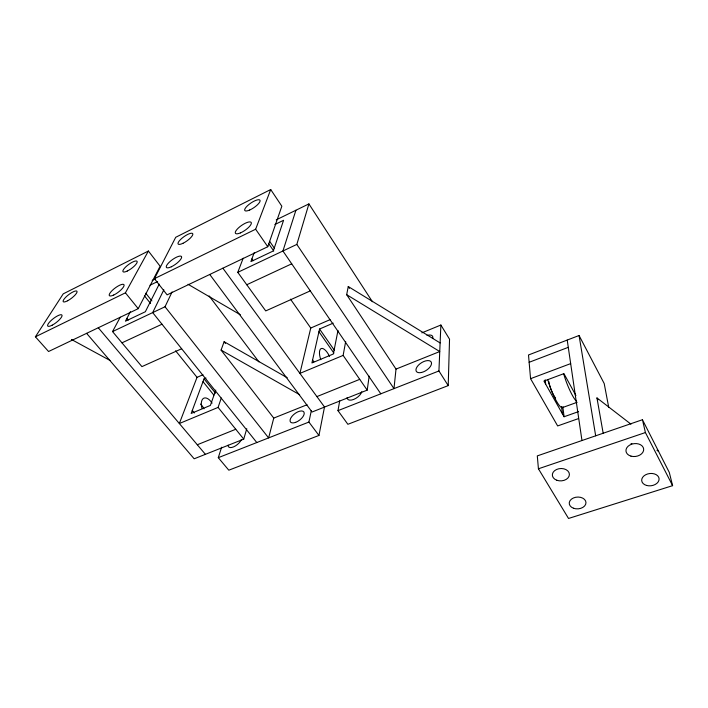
<?xml version="1.0" encoding="UTF-8"?>
<svg xmlns="http://www.w3.org/2000/svg" width="708" height="708" viewBox="0 0 708 708"><rect width="100%" height="100%" fill="white"/><g stroke="black" fill="none" stroke-linecap="round" stroke-linejoin="round"><path stroke-width="1.06" d="M339.698 400.878L337.981 410.64L347.876 424.296L448.217 385.612L449.536 339.167L440.872 325.025L421.826 332.866M448.217 385.612L438.933 370.965L440.872 325.025M440.119 342.946L348.256 286.545L346.672 294.687L396.011 369.089L393.984 388.63L296.829 244.419L308.909 203.904L372.417 301.741M209.745 274.474L312.06 412.012L367.204 390.126L369.169 376.16M367.204 390.126L343.132 355.407L345.681 341.486M221.622 447.191L218.294 457.678L228.799 470.192L318.954 435.438L324.609 406.481M337.99 330.468L333.353 353.991L311.918 362.956L319.565 329.025L333.202 323.14M318.954 435.438L308.909 422.065L311.325 410.64M290.475 299.157L310.759 328.034L299.909 373.39L343.132 355.407M287.227 377.736L224.126 341.716L221.082 350.106L273.757 418.092L268.615 437.907L165.026 306.759L172.071 291.935M86.597 333.335L194.169 458.793L243.738 439.119L246.773 428.703M295.909 210.249L282.926 250.995L380.824 393.807M202.966 374.771L197.028 377.346L179.345 423.526L218.091 407.41L221.277 398.011M267.783 246.729L281.846 206.223L270.713 189.532L175.726 237.286L154.433 278.66L167.106 294.855L267.783 246.729L255.641 229.224L270.713 189.532M215.772 390.09L210.4 405.41L191.169 413.454L204.037 378.877L205.984 378.045M254.172 252.703L250.915 261.597L273.297 250.968L283.581 220.285L274.863 224.524M310.263 290.882L265.73 310.918L237.782 272.35L243.189 258.19M163.858 289.784L152.68 312.591L256.8 442.544M159.212 284.129L145.344 311.741L125.422 321.202L130.431 311.67M138.228 308.661L160.114 266.226L148.388 251.03L63.233 293.847L35.4 336.796L48.569 351.513L138.228 308.661L125.422 292.829L148.388 251.03M181.646 348.752L141.919 366.62L112.528 331.583L120.245 317.211M35.4 336.796L125.422 292.829M154.433 278.66L255.641 229.224M152.202 280.395L155.114 278.97M276.235 219.843L308.909 203.904M149.999 285.244L157.636 281.536M112.528 331.583L165.026 306.759M237.782 272.35L296.829 244.419M121.962 342.831L161.982 324.202M246.765 284.74L291.714 263.819M310.759 328.034L330.034 319.671M197.302 444.748L235.764 429.26M316.901 396.595L359.735 379.346M273.757 418.092L307.042 404.755M396.011 369.089L439.756 351.549L346.672 294.687M218.294 457.678L308.909 422.065M337.981 410.64L438.933 370.965M608.703 407.268L604.207 383.541L579.064 335.504L528.504 354.982L530.566 378.674L557.656 425.942L578.277 418.667M529.141 362.292L568.285 347.327M530.566 378.674L570.675 363.611M562.418 407.596L577.135 402.303M575.923 395.533L563.931 373.629L543.939 381.081L564.081 416.746L578.551 411.605M642.448 419.729L537.301 455.89L538.425 468.785L568.533 518.468L672.6 485.661L669.308 472.466L642.448 419.729L645.413 432.544L672.6 485.661M538.425 468.785L645.413 432.544M71.419 339.451L109.988 360.443M221.082 350.106L299.67 394.71M188.036 284.271L240.384 314.786M603.207 433.438L596.959 397.931L630.952 424.163M656.927 450.191L658.644 451.536M98.288 327.751L205.409 454.332M192.284 410.445L194.364 412.95M126.9 318.388L128.272 320.06M175.602 350.787L197.028 377.346M218.091 407.41L243.738 439.119M203.01 381.639L213.851 395.108M204.037 378.877L215.498 393.161M145.768 293.227L151.884 300.918M144.432 295.802L150.583 303.511M224.126 341.716L225.463 343.451M209.126 295.926L258.916 361.885M222.878 268.199L324.556 407.047M312.582 360L313.856 361.77M251.906 258.889L253.181 260.686M319.565 329.025L334.45 350.38M318.954 331.725L333.911 353.124M269.651 241.348L274.571 248.481M268.783 243.826L273.731 250.986M348.256 286.545L349.478 288.395M596.959 397.931L597.95 399.79M579.064 335.504L595.676 435.818M567.214 340.07L581.967 440.526M562.869 407.224L564.081 416.746M561.506 406.454L562.444 413.844M545.187 379.789L545.656 384.117M555.55 397.984A10.425 2 68.8 0 1 548.806 381.47M576.48 401.277A21.001 3.646 68.7 0 1 563.701 373.895M563.01 406.79A20.868 3.965 68.8 0 1 556.364 400.958A20.868 3.965 68.8 0 1 547.859 379.807M631.89 443.571A8.77 6.407 -7.8 0 1 631.023 443.589M361.797 391.666A8.54 4.257 -35.2 0 1 353.708 399.418A8.54 4.257 -35.2 0 1 347.141 397.489M427.039 335.406A8.478 4.177 -32.1 0 1 432.738 338.557M320.786 359.717A12.133 4.735 67.3 0 1 321.237 348.531A12.133 4.735 67.3 0 1 329.539 356.363M201.895 408.135A11.514 5.947 67.2 0 1 203.736 398.215A11.514 5.947 67.2 0 1 212.099 403.118M200.55 404.056A11.461 6.036 67.2 0 1 204.001 408.817M241.393 439.473A8.213 3.788 -39 0 1 233.622 446.863A8.213 3.788 -39 0 1 228.126 445.173M573.471 508.229A8.381 5.903 -3.5 0 0 585.976 502.662A8.381 5.903 -3.5 0 0 573.365 497.998A8.381 5.903 -3.5 0 0 573.471 508.229M556.745 480.228A8.54 6.177 -3.3 0 0 569.409 474.36A8.54 6.177 -3.3 0 0 556.488 469.519A8.54 6.177 -3.3 0 0 556.745 480.228M646.528 485.431A8.744 6.151 -7.3 0 0 659.086 478.705A8.744 6.151 -7.3 0 0 645.572 474.811A8.744 6.151 -7.3 0 0 646.528 485.431M630.943 456.12A8.921 6.452 -7.5 0 0 643.669 449.031A8.921 6.452 -7.5 0 0 629.837 445.005A8.921 6.452 -7.5 0 0 630.943 456.12M421.579 372.461A8.797 4.513 -32.6 0 0 431.305 362.204A8.797 4.513 -32.6 0 0 418.322 365.293A8.797 4.513 -32.6 0 0 421.579 372.461M249.667 210.028A9.169 2.761 -34.2 0 0 260.004 200.276A9.169 2.761 -34.2 0 0 247.455 205.754A9.169 2.761 -34.2 0 0 249.667 210.028M240.428 232.897A9.558 2.991 -34.6 0 0 251.269 222.578A9.558 2.991 -34.6 0 0 238.26 228.1A9.558 2.991 -34.6 0 0 240.428 232.897M183.018 243.269A8.93 2.584 -35.5 0 0 192.718 233.658A8.93 2.584 -35.5 0 0 180.558 239.516A8.93 2.584 -35.5 0 0 183.018 243.269M171.336 266.783A9.31 2.797 -35.9 0 0 181.522 256.588A9.31 2.797 -35.9 0 0 168.947 262.544A9.31 2.797 -35.9 0 0 171.336 266.783M127.272 271.04A8.753 2.443 -36.4 0 0 137.157 261.464A8.753 2.443 -36.4 0 0 125.643 267.005A8.753 2.443 -36.4 0 0 127.272 271.04M113.687 295.041A9.133 2.628 -36.9 0 0 124.068 284.881A9.133 2.628 -36.9 0 0 112.191 290.501A9.133 2.628 -36.9 0 0 113.687 295.041M67.658 300.741A8.602 2.274 -37.3 0 0 76.995 291.307A8.602 2.274 -37.3 0 0 65.667 297.298A8.602 2.274 -37.3 0 0 67.658 300.741M52.162 325.184A8.983 2.443 -37.8 0 0 61.994 315.166A8.983 2.443 -37.8 0 0 50.312 321.273A8.983 2.443 -37.8 0 0 52.162 325.184M295.652 422.357A8.372 4.036 -37.2 0 0 303.891 412.003A8.372 4.036 -37.2 0 0 291.864 416.463A8.372 4.036 -37.2 0 0 295.652 422.357"/></g></svg>
